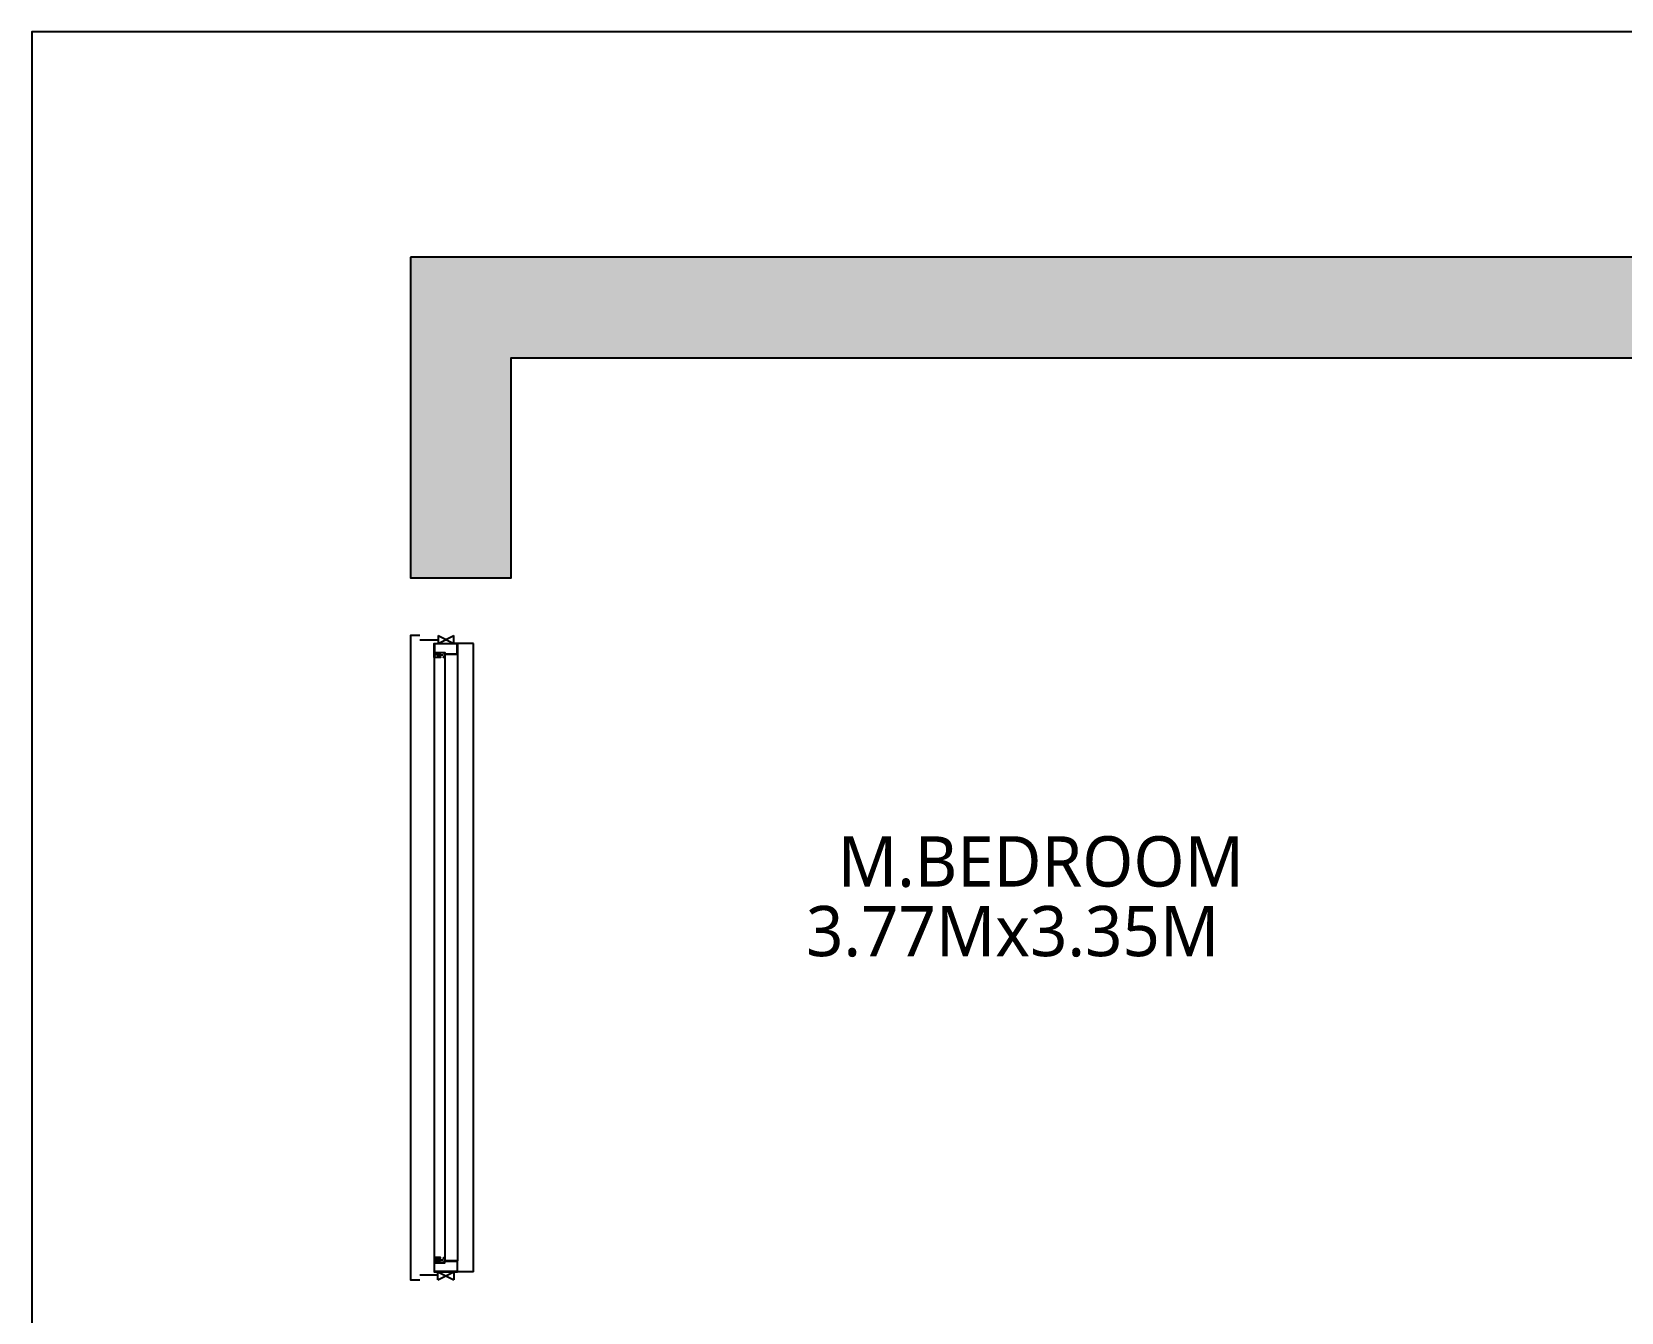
# Model space of a CAD drawing. Header units: millimetres. Extents: x 2061841 to 105821645, y -77612 to 48520811.
# Drawn here: x 105484340 to 105489398, y 48500185 to 48504260 of the extents above; entities that cross this region are included whole.
import ezdxf

# ---------------------------------------------------------------- set-up
doc = ezdxf.new("R2010")
doc.units = ezdxf.units.MM
doc.header["$LTSCALE"] = 10
doc.header["$MEASUREMENT"] = 0
for name, color, linetype in [('A-ANNO-LABL', 140, 'Continuous'), ('A-GLAZ-FRAM', 74, 'Continuous'), ('A-WALL-CILL', 140, 'Continuous'), ('A-WALL-FNSH', 8, 'Continuous'), ('AS-COLS', 2, 'Continuous'), ('PL_MASTER SITE LAYOUT_PLAN_17.08.2024_R1$0$AC-BWAL', 140, 'Continuous'), ('S-OPENING', 6, 'Continuous')]:
    doc.layers.add(name, color=color, linetype=linetype)
doc.layers.add('S-STRCOL HATCH', color=33, linetype='Continuous', lineweight=9)
doc.styles.add('Lucida SU', font='l_10646.ttf')

# ---------------------------------------------------------------- blocks, each defined once
blk = doc.blocks.new('Win clip')
for points in [[(14, 1.1), (14, 9), (17.6, 9), (17.6, 7.8), (18.8, 7.8), (18.8, 9), (20, 9), (20, 10.2), (0, 10.2), (0, 0), (3.4, 0), (3.4, -1.2), (2, -1.2), (2, -2.4), (4.6, -2.4), (4.6, 0), (16.8, 0), (16.8, -1.2), (15.4, -1.2), (15.4, -2.4), (18, -2.4), (18, 1.1)], [(1.2, 9), (12.7, 9), (12.7, 1.1), (1.2, 1.1)]]:
    blk.add_lwpolyline(points, close=True)
at = {"layer": 'Defpoints'}
blk.add_line((28, 2.7), (22, 2.7), dxfattribs=at)
blk = doc.blocks.new('*U672')
at = {"color": 251}
for p, q in [((0, 87.6), (25, 87.6)), ((25, 87.6), (0, 37.6)), ((0, 87.6), (25, 37.6)), ((2050, 87.6), (2025, 87.6)), ((2025, 87.6), (2050, 37.6)), ((2050, 87.6), (2025, 37.6)), ((25, 37.6), (0, 37.6)), ((2025, 37.6), (2050, 37.6))]:
    blk.add_line(p, q, dxfattribs=at)
for p, q in [((70.2, 100.1), (1990, 100.1)), ((70.4, 65.4), (1990.2, 65.4)), ((60, 25.1), (1990, 25.1))]:
    blk.add_line(p, q)
for points in [[(62.5, 70.1), (62.5, 66.6), (55, 66.6), (55, 85.3), (58.8, 85.3), (58.8, 83.6), (60, 83.6), (60, 88.4), (58.8, 88.4), (58.8, 86.7), (55, 86.7), (55, 98.8), (58.8, 98.8), (58.8, 97.1), (60, 97.1), (60, 100.1), (25, 100.1), (25, 25.1), (60, 25.1), (60, 65.4), (70, 65.4), (70, 70.1)], [(69, 69.1), (67.8, 69.1), (67.8, 70.1), (70, 70.1), (67.8, 70.1), (67.8, 69.1), (69, 69.1), (69, 66.6), (63.5, 66.6), (63.5, 69.1)], [(1987.5, 70.1), (1987.5, 66.6), (1995, 66.6), (1995, 85.3), (1991.2, 85.3), (1991.2, 83.6), (1990, 83.6), (1990, 88.4), (1991.2, 88.4), (1991.2, 86.7), (1995, 86.7), (1995, 98.8), (1991.2, 98.8), (1991.2, 97.1), (1990, 97.1), (1990, 100.1), (2025, 100.1), (2025, 25.1), (1990, 25.1), (1990, 65.4), (1980, 65.4), (1980, 70.1)], [(1981, 69.1), (1982.2, 69.1), (1982.2, 70.1), (1980, 70.1), (1982.2, 70.1), (1982.2, 69.1), (1981, 69.1), (1981, 66.6), (1986.5, 66.6), (1986.5, 69.1)]]:
    blk.add_lwpolyline(points)
for points in [[(58.8, 26.3), (26.2, 26.3), (26.2, 98.9), (53.8, 98.9), (53.8, 65.4), (58.8, 65.4)], [(64.7, 80.1), (64.7, 79.1), (63.5, 79.1), (64.7, 79.1), (64.7, 80.1), (62.5, 80.1)], [(1985.3, 80.1), (1985.3, 79.1), (1986.5, 79.1), (1985.3, 79.1), (1985.3, 80.1), (1987.5, 80.1)], [(1991.2, 26.3), (2023.8, 26.3), (2023.8, 98.9), (1996.2, 98.9), (1996.2, 65.4), (1991.2, 65.4)]]:
    blk.add_lwpolyline(points, close=True)
at = {"layer": 'A-WALL-CILL'}
blk.add_line((2025, -25), (25, -25), dxfattribs=at)
blk.add_lwpolyline([(0, 145.1), (0, 175.1), (2050, 175.1), (2050, 145.1)], dxfattribs=at)
at = {"layer": 'A-WALL-FNSH'}
for p, q in [((14.8, 87.6), (14.8, 145.1)), ((2035.2, 87.6), (2035.2, 145.1)), ((25, -25), (25, 35.1)), ((2025, -25), (2025, 35.1))]:
    blk.add_line(p, q, dxfattribs=at)
at = {"rotation": 270}
blk.add_blockref('Win clip', (60, 100.1), dxfattribs=at)
at = {"xscale": -1, "rotation": 90}
blk.add_blockref('Win clip', (1990, 100.1), dxfattribs=at)
blk = doc.blocks.new('TOWER-A TYPICAL FLOOR FRAMING PLAN N')
at = {"layer": 'S-STRCOL HATCH'}
h = blk.add_hatch(color=256, dxfattribs=at)
h.dxf.hatch_style = 1
h.paths.add_polyline_path([(102722544.8, 48601558.3), (102722544.8, 48600538.1), (102722864.8, 48600538.1), (102722864.8, 48601238.3), (102726719.8, 48601238.3), (102726719.8, 48601558.3)])
at = {"layer": 'AS-COLS'}
blk.add_lwpolyline([(102722544.8, 48601557.5), (102722544.8, 48600537.4), (102722864.8, 48600537.4), (102722864.8, 48601237.5), (102726719.8, 48601237.5), (102726719.8, 48601557.5)], close=True, dxfattribs=at)
at = {"layer": 'PL_MASTER SITE LAYOUT_PLAN_17.08.2024_R1$0$AC-BWAL', "elevation": 0}
blk.add_lwpolyline([(102721339.7, 48579899.3), (102721339.6, 48573927.5), (102748009.5, 48573927.4), (102748009.5, 48585100.5), (102727400.6, 48602274.5), (102721339.8, 48602274.5), (102721339.7, 48579899.3)], dxfattribs=at)
at = {"layer": 'A-GLAZ-FRAM', "xscale": -1, "rotation": 89.99681499126456}
blk.add_blockref('*U672', (102722719.9, 48600353.4, 0), dxfattribs=at)
at = {"layer": 'A-ANNO-LABL', "style": 'Lucida SU'}
for s, p in [('M.BEDROOM', (102723904.4, 48599554.4, 207.4)), ('3.77Mx3.35M', (102723803.2, 48599332.9, 207.4))]:
    blk.add_text(s, height=160, dxfattribs=at).set_placement(p)

msp = doc.modelspace()

# ---------------------------------------------------------------- block references
at = {"layer": 'S-OPENING'}
msp.add_blockref('TOWER-A TYPICAL FLOOR FRAMING PLAN N', (2763000.3, -98014.7), dxfattribs=at)

doc.saveas('drawing.dxf')
